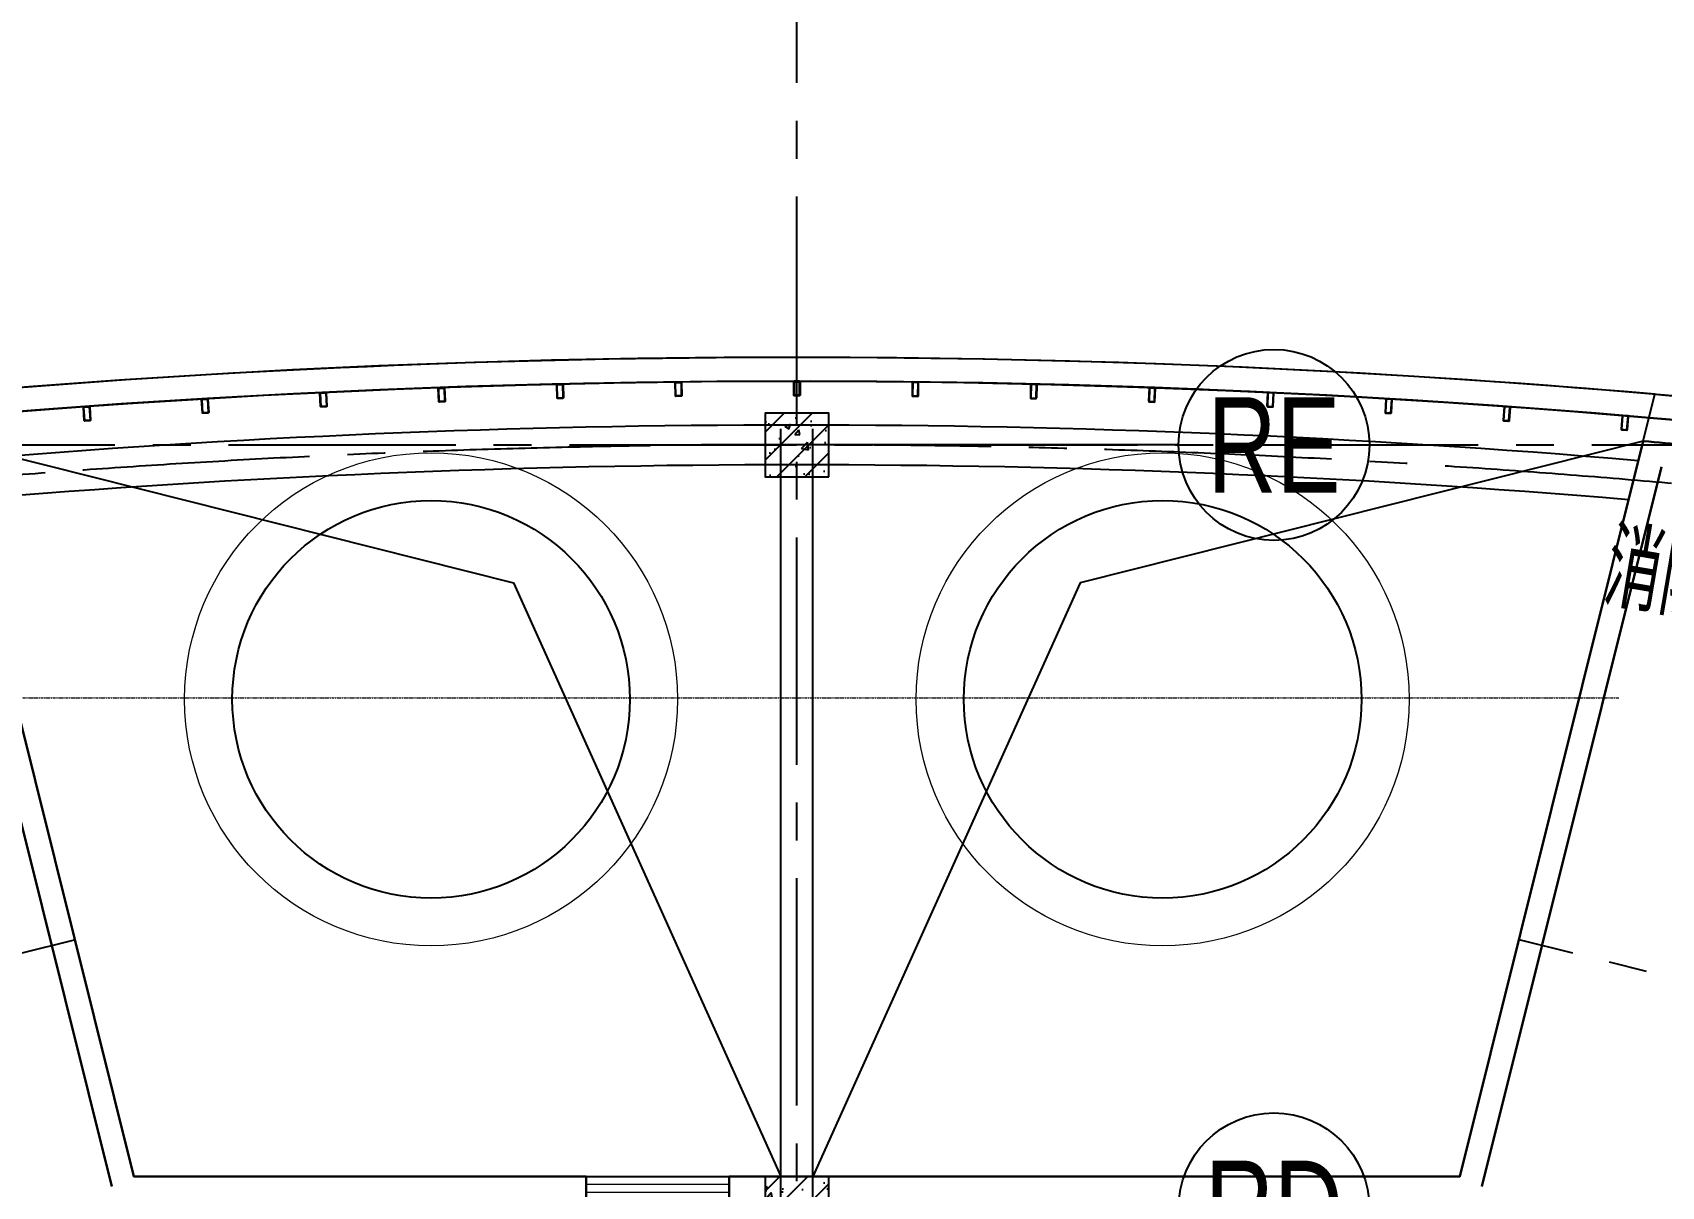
# Model space of a CAD drawing. Extents: x 138868 to 1251000, y -188972 to 132579.
# Drawn here: x 672190 to 692675, y 98454 to 112964 of the extents above; entities that cross this region are included whole.
import ezdxf
from ezdxf.enums import TextEntityAlignment as Align

# ---------------------------------------------------------------- set-up
doc = ezdxf.new("R2010")
doc.units = 0
doc.linetypes.add('CENTER2', pattern=[28.575000000000003, 19.05, -3.175, 3.175, -3.175])
doc.linetypes.add('DASHDOT', pattern=[1, 0.5, -0.25, 0, -0.25])
doc.layers.get('0').update_dxf_attribs({"color": 8})
doc.layers.get('Defpoints').update_dxf_attribs({"color": 8})
for name, color, linetype in [('#幕墙线-平面', 8, 'Continuous'), ('#文字', 8, 'Continuous'), ('#标注', 8, 'Continuous'), ('#结构边线+内凹外凸边线', 8, 'Continuous'), ('#轴线', 8, 'CENTER2'), ('A-FLOR-UNDR', 8, 'Continuous'), ('A-Hole', 8, 'Continuous'), ('COLUMN', 8, 'Continuous'), ('CURTWALL', 8, 'Continuous'), ('G-equip', 8, 'Continuous'), ('WINDOW_TEXT', 8, 'Continuous'), ('建-填充', 8, 'Continuous'), ('救援窗', 8, 'Continuous'), ('数据中心轮廓线', 8, 'Continuous')]:
    doc.layers.add(name, color=color, linetype=linetype)
for name, color, linetype, lineweight in [('DOTE', 8, 'DASHDOT', 5), ('G-设备基础', 8, 'Continuous', 9), ('WALL', 8, 'Continuous', 30), ('WINDOW', 8, 'Continuous', 13)]:
    doc.layers.add(name, color=color, linetype=linetype, lineweight=lineweight)
doc.styles.add('_TCH_WINDOW', font='SIMPLEX', dxfattribs={"height": 3.5, "bigfont": 'GBCBIG'})
doc.styles.add('JHZX', font='jrs.shx', dxfattribs={"width": 0.6, "bigfont": 'jhz.shx'})
doc.styles.add('图纸文字', font='txt.shx', dxfattribs={"width": 0.5, "bigfont": 'HZTXT.shx'})
doc.dimstyles.new('JZBZ-300', dxfattribs={"dimscale": 300, "dimtxt": 3, "dimasz": 1.5, "dimexe": 1, "dimexo": 1, "dimgap": 0.5, "dimtad": 1, "dimdec": 0, "dimdsep": 46, "dimtxsty": 'JHZX', "dimblk1": 'ARCHTICK', "dimblk2": 'ARCHTICK', "dimsah": 1, "dimcen": 0, "dimclrd": 1, "dimclre": 1, "dimclrt": 2, "dimadec": 1, "dimazin": 2, "dimtfac": 1, "dimtdec": 0, "dimtix": 1, "dimtmove": 0, "dimatfit": 3, "dimfxl": 1, "dimtolj": 1, "dimlwd": -1, "dimlwe": -1, "dimarcsym": 1})

# ---------------------------------------------------------------- blocks, each defined once
blk = doc.blocks.new('_FZH')
at = {"layer": '建-填充', "ltscale": 300}
h = blk.add_hatch(dxfattribs=at)
h.set_pattern_fill('钢筋混凝土', color=256, scale=0.1249999999999999, angle=-90.00000000000001)
h.set_pattern_definition([(315, (-0.5000000000000284, 0.5), (0.2209708691207961, 0.2209708691207959), []), (320, (-0.5000000000000284, 0.5), (-0.07844016872824407, -0.8965752282509413), [0.09374999999999993, -1.031249999999999]), (265, (-0.5000000000000284, 0.5), (0.9402401671250143, 0.1734391670162496), [0.07499999999999994, -0.8249999999999994]), (10.45139999999998, (-0.5065366750000067, 0.4252853999999786), (0.8617994275761914, -0.7231367271425267), [0.07967523749999997, -0.8764276399999996]), (316.1842, (-0.2500000000000284, 0.5), (-0.2068987679112728, -1.334051310782055), [0.1406249999999999, -1.546874999999999]), (6.635599999999983, (-0.2672416337500465, 0.3888290687499705), (1.217647338625552, -1.168328381935879), [0.1195128599999999, -1.314641249999999]), (261.1841999999999, (-0.2500000000000284, 0.5), (1.217648251156655, -1.168327431417034), [0.1124999999999999, -1.237499999999999]), (291, (-0.3125000000000284, 0.375), (-0.5032736133316734, -0.7461338151480765), [0.09374999999999993, -1.031249999999999]), (236, (-0.3125000000000284, 0.375), (0.9064375563085658, -0.3041441649019772), [0.07499999999999994, -0.8249999999999994]), (341.4514, (-0.3544395075000182, 0.3128222087499921), (0.4031631208874401, -1.050278285726862), [0.07967523749999997, -0.8764276399999996]), (307.5, (-0.5000000000000284, 0.5), (0.4161173172891392, -0.01519981914661343), [0, -0.8149999999999995, 0, -0.8374999999999995, 0, -0.8281249999999994]), (277.5, (-0.5000000000000284, 0.5), (0.49301463985295, -0.3288369218026856), [0, -0.4774999999999997, 0, -0.7962499999999995, 0, -0.3156249999999998]), (237.5, (-0.5000000000000284, 0.7787500000000023), (-0.02819358966797485, -0.6672780452155109), [0, -0.3124999999999999, 0, -0.9749999999999995, 0, -1.293749999999999]), (227.5, (-0.5000000000000284, 0.9037500000000023), (0.1251312279153969, -0.7289827116779823), [0, -0.4062499999999997, 0, -0.6474999999999995, 0, -0.9187499999999994])])
h.paths.add_polyline_path([(-0.5000000000000284, 0.5), (-0.5000000000000284, -0.5), (0.4999999999999716, -0.5), (0.4999999999999716, 0.5)])
at = {"layer": '#结构边线+内凹外凸边线'}
blk.add_lwpolyline([(-0.5000000000000284, -0.5), (0.4999999999999716, -0.5), (0.4999999999999716, 0.5), (-0.5000000000000284, 0.5)], close=True, dxfattribs=at)
blk = doc.blocks.new('$WINLIB2D$00000001')
for points in [[(-0.4999999999999964, 0.5000000000000142), (-0.4999999999999964, -0.4999999999999858)], [(-0.4999999999999964, 0.5000000000000142), (0.5000000000000036, 0.5000000000000142)], [(0.5000000000000036, -0.4999999999999858), (0.5000000000000036, 0.5000000000000142)], [(0.5000000000000036, 0.1666666666666714), (-0.4999999999999964, 0.1666666666666714)], [(0.5000000000000036, -0.1666666666666572), (-0.4999999999999964, -0.1666666666666572)], [(-0.4999999999999964, -0.4999999999999858), (0.5000000000000036, -0.4999999999999858)]]:
    blk.add_lwpolyline(points)
blk = doc.blocks.new('A$C6e55dde9')
at = {"layer": '救援窗'}
h = blk.add_hatch(color=256, dxfattribs=at)
edge = h.paths.add_edge_path()
edge.add_arc((-838.8111760434695, -143.3865258190199), 838.811176043564, 350.47785121665, 360.0000000000175)
edge.add_arc((838.8111760437023, -143.3865258189617), 838.8111760435627, 179.9999999999825, 189.52214878335)
edge.add_line((11.55737061565742, -282.1501033917884), (692.9326290938072, 0))
edge.add_line((692.9326290939935, 5.820766091346741e-11), (-692.9326290938072, 5.820766091346741e-11))
edge.add_line((-692.9326290939935, 0), (-11.55737061584352, -282.1501033917884))
edge = h.paths.add_edge_path()
edge.add_line((-11.55737061565742, -282.1501033917302), (9.313261273291573e-11, -286.7730516374926))
edge.add_line((2.328306436538696e-10, -286.7730516374577), (11.55737061598338, -282.1501033916953))
edge.add_arc((838.8111760437023, -143.3865258189617), 838.811176043564, 179.9999999999825, 189.52214878335, ccw=False)
edge.add_arc((-838.8111760434695, -143.3865258190199), 838.8111760435627, -9.52214878335002, 1.750777300912887e-11, ccw=False)
blk.add_lwpolyline([(692.9326290939935, 5.820766091346741e-11), (-692.9326290939935, 0), (-692.9326290937606, -286.7730516374577), (692.9326290935278, -286.7730516375159)], close=True, dxfattribs=at)
blk.add_lwpolyline([(692.9326290939935, 5.820766091346741e-11), (2.328306436538696e-10, -286.7730516374577), (-692.9326290939935, 0)], dxfattribs=at)
blk = doc.blocks.new('A$Cf5e5299f')
at = {"layer": '#标注', "ltscale": 300}
blk.add_blockref('A$C6e55dde9', (0, 0), dxfattribs=at)
at = {"layer": '#文字', "style": '图纸文字', "width": 0.7}
blk.add_text('消防救援窗', height=1000, dxfattribs=at).set_placement((-1646.082231758744, -1458.181618343457))
blk = doc.blocks.new('*U3167')
blk.add_line((20, 4.898587196589413e-16), (0, 0))
blk.add_circle((24, 0), 4)
at = {"style": 'JHZX', "width": 0.75}
blk.add_attdef('AXES', text='', height=4, dxfattribs=at).set_placement((23.99999999999997, 0), align=Align.MIDDLE_CENTER)
blk = doc.blocks.new('_ARCHTICK')
at = {"color": 0, "linetype": 'ByBlock', "const_width": 0.15}
blk.add_lwpolyline([(-0.5, -0.5), (0.5, 0.5)], dxfattribs=at)
blk = doc.blocks.new('*D3303')
at = {"layer": '#标注', "ltscale": 300, "transparency": 16777216}
for p, q in [((619690.8966844854, 99692.36909648812), (618493.7441984474, 101943.8854600347)), ((772030.3676290057, 79636.49725693118), (773769.463448728, 81501.44919732271))]:
    blk.add_line(p, q, dxfattribs=at)
blk.add_arc((681801.9844985382, -17121.59754685307), 134550.0001244253, 46.99999999366518, 117.9999999999996, dxfattribs=at)
at = {"layer": 'Defpoints', "color": 0, "ltscale": 300, "transparency": 16777216}
for p in [(726346.5674255104, 109840.9271025289), (619831.7381533211, 99427.48481863046), (771825.7681209628, 79417.09114646805), (681801.9844985382, -17121.59754685307)]:
    blk.add_point(p, dxfattribs=at)
at = {"layer": '#标注', "ltscale": 300, "transparency": 16777216, "xscale": 450, "yscale": 450, "zscale": 450}
for p, rotation in [((618634.5856672832, 101679.001182177), 207.9999999999996), ((773564.8639406849, 81282.0430868596), 316.9999999936652)]:
    blk.add_blockref('_ARCHTICK', p, dxfattribs=dict(at, rotation=rotation))
at = {"layer": '#标注', "ltscale": 300, "transparency": 16777216, "insert": (699442.5994007268, 116872.1755902029), "char_height": 900, "attachment_point": 5, "rotation": 352.4999999968324, "style": 'JHZX'}
blk.add_mtext('\\A1;71°', dxfattribs=at)
blk = doc.blocks.new('*D3304')
at = {"layer": '#标注', "ltscale": 300, "transparency": 16777216}
for p, q in [((747351.1665590552, 97798.35182484536), (748020.0357641212, 98971.00437009742)), ((772030.3676290058, 79636.49725693109), (772951.0654165562, 80623.82475547021))]:
    blk.add_line(p, q, dxfattribs=at)
blk.add_arc((681801.9844985381, -17121.59754685324), 133350.0001244256, 46.99999999366514, 60.29999991711373, dxfattribs=at)
at = {"layer": 'Defpoints', "color": 0, "ltscale": 300, "transparency": 16777216}
for p in [(747202.5289581486, 97537.762370729), (764935.6845109796, 87142.54036942992), (771825.7681209629, 79417.09114646801), (681801.9844985381, -17121.59754685324)]:
    blk.add_point(p, dxfattribs=at)
at = {"layer": '#标注', "ltscale": 300, "transparency": 16777216, "xscale": 450, "yscale": 450, "zscale": 450}
for p, rotation in [((747871.3981632144, 98710.414915981), 150.2999999171138), ((772746.4659085132, 80404.41864500713), 316.9999999936651)]:
    blk.add_blockref('_ARCHTICK', p, dxfattribs=dict(at, rotation=rotation))
at = {"layer": '#标注', "ltscale": 300, "transparency": 16777216, "insert": (761196.32746777, 90763.25235255389), "char_height": 900, "attachment_point": 5, "rotation": 323.64999995538943, "style": 'JHZX'}
blk.add_mtext('\\A1;13.3°', dxfattribs=at)
blk = doc.blocks.new('*D3305')
at = {"layer": '#标注', "ltscale": 300, "transparency": 16777216}
for p, q in [((713808.2513159963, 111248.5271582599), (714134.8458755375, 112558.4263906635)), ((747351.1665590551, 97798.35182484557), (748020.0357641212, 98971.0043700982))]:
    blk.add_line(p, q, dxfattribs=at)
blk.add_arc((681801.9844985381, -17121.59754685304), 133350.0001244262, 60.29999991711374, 75.99999999999899, dxfattribs=at)
at = {"layer": 'Defpoints', "color": 0, "ltscale": 300, "transparency": 16777216}
for p in [(713735.6747473164, 110957.4384403771), (737030.7245299306, 104253.8893017249), (747202.5289581484, 97537.76237072906), (681801.9844985381, -17121.59754685304)]:
    blk.add_point(p, dxfattribs=at)
at = {"layer": '#标注', "ltscale": 300, "transparency": 16777216, "xscale": 450, "yscale": 450, "zscale": 450}
for p, rotation in [((714062.2693068574, 112267.3376727807), 165.999999999999), ((747871.3981632147, 98710.41491598173), 330.2999999171137)]:
    blk.add_blockref('_ARCHTICK', p, dxfattribs=dict(at, rotation=rotation))
at = {"layer": '#标注', "ltscale": 300, "transparency": 16777216, "insert": (731655.221141472, 107205.6212330963), "char_height": 900, "attachment_point": 5, "rotation": 338.1499999585564, "style": 'JHZX'}
blk.add_mtext('\\A1;15.7°', dxfattribs=at)
blk = doc.blocks.new('*D3306')
at = {"layer": '#标注', "ltscale": 300, "transparency": 16777216}
for p, q in [((681801.9844985388, 115178.402575583), (681801.9844985389, 116528.4025775727)), ((713808.2513159964, 111248.5271582599), (714134.8458755373, 112558.4263906631))]:
    blk.add_line(p, q, dxfattribs=at)
blk.add_arc((681801.9844985381, -17121.59754685307), 133350.0001244258, 75.99999999999899, 89.9999999999997, dxfattribs=at)
at = {"layer": 'Defpoints', "color": 0, "ltscale": 300, "transparency": 16777216}
for p in [(681801.9844985388, 114878.4025755831), (703428.4105648465, 114463.0528831377), (713735.6747473165, 110957.4384403771), (681801.9844985381, -17121.59754685307)]:
    blk.add_point(p, dxfattribs=at)
at = {"layer": '#标注', "ltscale": 300, "transparency": 16777216, "xscale": 450, "yscale": 450, "zscale": 450}
for p, rotation in [((681801.9844985389, 116228.4025775728), 179.9999999999997), ((714062.2693068574, 112267.3376727803), 345.999999999999)]:
    blk.add_blockref('_ARCHTICK', p, dxfattribs=dict(at, rotation=rotation))
at = {"layer": '#标注', "ltscale": 300, "transparency": 16777216, "insert": (698126.3830628227, 115829.9595890002), "char_height": 900, "attachment_point": 5, "rotation": 352.9999999999993, "style": 'JHZX'}
blk.add_mtext('\\A1;14°', dxfattribs=at)
blk = doc.blocks.new('*D3310')
at = {"layer": '#标注', "ltscale": 300, "transparency": 16777216}
for p, q in [((681801.9844985387, 115178.4025755829), (681801.9844985388, 116528.4025775726)), ((649795.7176810806, 111248.52715826), (649469.1231215396, 112558.4263906632))]:
    blk.add_line(p, q, dxfattribs=at)
blk.add_arc((681801.9844985381, -17121.59754685318), 133350.0001244258, 89.99999999999972, 104.0000000000007, dxfattribs=at)
at = {"layer": 'Defpoints', "color": 0, "ltscale": 300, "transparency": 16777216}
for p in [(670952.805221456, 115786.332397895), (681801.9844985387, 114878.402575583), (649868.2942497605, 110957.4384403773), (681801.9844985381, -17121.59754685318)]:
    blk.add_point(p, dxfattribs=at)
at = {"layer": '#标注', "ltscale": 300, "transparency": 16777216, "xscale": 450, "yscale": 450, "zscale": 450}
for p, rotation in [((681801.9844985388, 116228.4025775726), 359.9999999999997), ((649541.6996902196, 112267.3376727804), 194.0000000000007)]:
    blk.add_blockref('_ARCHTICK', p, dxfattribs=dict(at, rotation=rotation))
at = {"layer": '#标注', "ltscale": 300, "transparency": 16777216, "insert": (665477.5859342545, 115829.9595890002), "char_height": 900, "attachment_point": 5, "rotation": 7.000000000000215, "style": 'JHZX'}
blk.add_mtext('\\A1;14°', dxfattribs=at)
blk = doc.blocks.new('*D3311')
at = {"layer": '#标注', "ltscale": 300, "transparency": 16777216}
for p, q in [((649795.7176810806, 111248.52715826), (649469.1231215396, 112558.4263906634)), ((619690.8966844853, 99692.36909648807), (619057.1100737902, 100884.3483486046))]:
    blk.add_line(p, q, dxfattribs=at)
blk.add_arc((681801.9844985381, -17121.59754685304), 133350.0001244259, 104.0000000000007, 117.9999999999996, dxfattribs=at)
at = {"layer": 'Defpoints', "color": 0, "ltscale": 300, "transparency": 16777216}
for p in [(649868.2942497605, 110957.4384403772), (639121.7338599212, 109213.7448503133), (619831.738153321, 99427.48481863036), (681801.9844985381, -17121.59754685304)]:
    blk.add_point(p, dxfattribs=at)
at = {"layer": '#标注', "ltscale": 300, "transparency": 16777216, "xscale": 450, "yscale": 450, "zscale": 450}
for p, rotation in [((649541.6996902195, 112267.3376727806), 14.00000000000064), ((619197.9515426259, 100619.4640707469), 207.9999999999996)]:
    blk.add_blockref('_ARCHTICK', p, dxfattribs=dict(at, rotation=rotation))
at = {"layer": '#标注', "ltscale": 300, "transparency": 16777216, "insert": (633798.5976123547, 107931.5006986087), "char_height": 900, "attachment_point": 5, "rotation": 21.00000000000008, "style": 'JHZX'}
blk.add_mtext('\\A1;14°', dxfattribs=at)
blk = doc.blocks.new('LZ')
at = {"layer": '#幕墙线-平面', "ltscale": 250}
for points in [[(-32.49999999988358, -9.730402962304652e-05, -0.414213562373095), (-40.00002245465294, 7.499880241084611), (-40.00051645992789, 172.4998802403279, -0.414213562373095), (-32.50053891458083, 179.9999026951264), (32.49946108506992, 180.0000973032147, -0.414213562373095), (39.99948353983928, 172.5001197580132), (39.9999775448814, 7.500119758740766, -0.4142135623730949), (32.49999999976717, 9.730400051921606e-05)], [(-32.50001796381548, 5.999902695941273, -0.4142135623730951), (-34.00002245488577, 7.499898204987403), (-34.00051645981148, 172.4998982042016, -0.4142135623730951), (-32.50052095076535, 173.9999026951555), (32.49947904876899, 174.0000973032147, -0.4142135623730951), (33.99948353983928, 172.5001017941977), (33.9999775448814, 7.500101794925286, -0.4142135623730951), (32.49998203583527, 6.000097303971415)]]:
    blk.add_lwpolyline(points, format="xyb", close=True, dxfattribs=at)

msp = doc.modelspace()

# ---------------------------------------------------------------- linework, layer by layer
at = {"layer": '#幕墙线-平面', "ltscale": 500}
msp.add_lwpolyline([(761785.7021367899, 80236.5293820416, 0.2860734634963688), (629644.3737756824, 97576.19508340204, 0.4324632496480859), (625892.3873621356, 86538.02304446994), (640625.2731387625, 58829.49485344224, 0.3897332674103929), (650836.5475836173, 55230.53932774154, -0.2739152575343032), (730366.7564053333, 44807.01384322852, 0.3893999561442285), (741154.2845651149, 45646.18442381307), (762558.2004719381, 68599.07411428931, 0.4327152502695922)], format="xyb", close=True, dxfattribs=at)
at = {"layer": '#幕墙线-平面'}
msp.add_lwpolyline([(761595.2647135956, 80004.72431771568, 0.2860734634963688), (629768.5585628725, 97303.10510073969, 0.432463249648085), (626157.271639935, 86678.86451341532), (640890.1574166203, 58970.33632227796, 0.3897332674103919), (650718.5090697638, 55506.34162876027, -0.2739152575343032), (730551.8826010458, 45043.08224785113, 0.3893999561442295), (740934.8784545397, 45850.78393173584), (762338.7943614523, 68803.67362230801, 0.4327152502695888), (761595.2647205242, 80004.72431202367)], format="xyb", dxfattribs=at)
at = {"layer": '#轴线', "ltscale": 150}
for p, q in [((681801.984545371, 52322.3028046742), (681801.9845453713, 114878.4027281875)), ((670368.7748305406, 107778.4023969982), (693235.1942601376, 107778.4023969982)), ((622135.5235217432, 88944.3922311911), (672717.817365603, 101555.9745345077)), ((741468.4455689988, 88944.3922311911), (690886.151725139, 101555.9745345077))]:
    msp.add_line(p, q, dxfattribs=at)
msp.add_arc((681801.9845202183, -17121.59760284243), 124899.9999998406, 45.62366798156813, 118.9562780656252, dxfattribs=at)
at = {"layer": 'A-FLOR-UNDR'}
for p, q in [((681601.9819281646, 97850.19992537407), (681601.9819281653, 107979.7627030805)), ((682001.9819281646, 97850.19992537407), (682001.9819281653, 107979.7627030805))]:
    msp.add_line(p, q, dxfattribs=at)
for radius, start, end in [(125149.9999999212, 85.14939068126174, 94.85429455429617), (124649.9999999212, 85.18640811143864, 94.81359187526822)]:
    msp.add_arc((681801.9844138296, -17121.59763692215), radius, start, end, dxfattribs=at)
at = {"layer": 'A-Hole'}
for points in [[(671158.2912235644, 107825.878618348), (678239.6568318454, 106045.4339752424), (681601.9846759131, 98578.40270215453)], [(692445.6783389628, 107825.878618348), (685364.3127306818, 106045.4339752424), (682001.9848866141, 98578.40270215453)]]:
    msp.add_lwpolyline(points, dxfattribs=at)
at = {"layer": 'CURTWALL'}
msp.add_lwpolyline([(627737.8805416012, 96357.75140379427, -0.2908992325011202), (761595.2648710769, 80004.72431165114, -0.4327152502716877), (762338.7945111117, 68803.6736218388), (740934.8786046377, 45850.78393173695, -0.3893999561661724), (730551.8827509871, 45043.08224797505, 0.2739152575397938), (650718.5092216709, 55506.34162953566, -0.3897332673818215), (640890.1575669281, 58970.33632188418), (626157.271790033, 86678.86451341637, -0.432463249619753), (629768.5587127474, 97303.10510063928, -0.08556401828085222), (671084.7853147958, 108120.6941065352)], format="xyb", dxfattribs=at)
msp.add_arc((681801.984545253, -17121.59763798025), 125700.0000030352, 85.10901611548921, 94.89098397812093, dxfattribs=at)
at = {"layer": 'DOTE'}
msp.add_line((671466.209626141, 104600.1999253852), (692137.7542301887, 104600.1999253852), dxfattribs=at)
at = {"layer": 'G-equip'}
for centre in [(677201.9819026312, 104579.4148595656), (686401.9819026312, 104579.4148595656)]:
    msp.add_circle(centre, 2500, dxfattribs=at)
at = {"layer": 'G-设备基础'}
for centre in [(677201.9819026312, 104579.4148595656), (686401.9819026312, 104579.4148595656)]:
    msp.add_circle(centre, 3100, dxfattribs=at)
at = {"layer": 'WALL'}
for p, q in [((673463.9459382626, 98578.40204010764), (671158.2917627795, 107825.8758464655)), ((690140.0232028342, 98578.40204011236), (692445.6772842351, 107825.8754691284)), ((673185.7263737982, 98454.21011626854), (670929.1099197809, 107505.0043643454)), ((690418.2427010466, 98454.20985055168), (692674.8591246519, 107505.0039766522)), ((678601.9844613301, 98578.4020401098), (673463.9459382626, 98578.40204010764)), ((679151.9819494633, 98578.40204011009), (678601.9844613301, 98578.4020401098)), ((679151.981949463, 98278.40204011364), (679151.9819494633, 98578.40204011009)), ((681501.9844613192, 98578.4020401102), (680951.981949463, 98578.40204011038)), ((680951.981949463, 98578.40204011038), (680951.9819494633, 98278.40204011387)), ((684401.9844613192, 98578.40204011067), (681501.9844613192, 98578.4020401102)), ((690140.0232028342, 98578.40204011236), (684401.9844613192, 98578.40204011067))]:
    msp.add_line(p, q, dxfattribs=at)
msp.add_arc((681801.9819786181, -17121.60049683967), 125400.0000000996, 84.87861431274243, 85.1309932747686, dxfattribs=at)
at = {"layer": '数据中心轮廓线'}
msp.add_lwpolyline([(634798.053648137, 99782.76704069378, -0.07427249549824926), (671011.2840356373, 108415.4916355753), (673463.9465926089, 98578.39941566746), (690140.0232247936, 98578.40212819184), (692592.6851224632, 108415.4916298101, -0.07427249536330699), (728805.9154426176, 99782.7670407251, -0.07427249536330699)], format="xyb", dxfattribs=at)
msp.add_arc((681801.984545253, -17121.59763797495), 126000.0000030299, 85.08714398447064, 94.91560692788268, dxfattribs=at)

# ---------------------------------------------------------------- block references
at = {"layer": '#幕墙线-平面', "ltscale": 300}
for p, rotation in [((680311.4900644773, 108569.5652120399), 180.6794036627026), ((681801.9845181813, 108578.4023308814), 180), ((675843.1103437047, 108437.0811192046), 182.7171546978041), ((677332.0118080396, 108498.8996406486), 182.0379043527703), ((678821.5414959807, 108543.0630738816), 181.3586540077363), ((672868.0289871816, 108260.5160444173), 184.0756553878718), ((674355.0463577334, 108357.6161977131), 183.3964050428381)]:
    msp.add_blockref('LZ', p, dxfattribs=dict(at, rotation=rotation))
for p, xscale, rotation in [((681801.9845725612, 108578.4023308814), -1, 180), ((683292.479026265, 108569.5652120399), -1, 179.3205963372974), ((684782.4275947618, 108543.0630738816), -1, 178.6413459922636), ((686271.9572827027, 108498.8996406486), -1, 177.9620956472297), ((687760.8587470378, 108437.0811192046), -1, 177.2828453021959), ((689248.9227330091, 108357.6161977131), -1, 176.6035949571618), ((690735.9401035607, 108260.5160444173), -0.9999999999999996, 175.924344612128), ((692221.7018687313, 108145.7943060689), -0.9999999999999996, 175.2450942670941)]:
    msp.add_blockref('LZ', p, dxfattribs=dict(at, xscale=xscale, rotation=rotation))
at = {"layer": '#标注', "xscale": 300, "yscale": 300}
for p, values in [((680601.9845453713, 107778.4023970212), {'AXES': 'RE'}), ((680601.9845453713, 98178.4023379233), {'AXES': 'RD'})]:
    msp.add_blockref('*U3167', p, dxfattribs=at).add_auto_attribs(values)
at = {"layer": '#标注', "ltscale": 300, "rotation": 350.366489091847}
msp.add_blockref('A$Cf5e5299f', (693773.5342417555, 106932.7604993514), dxfattribs=at)
at = {"layer": 'COLUMN', "xscale": 800.0000000000005, "yscale": 800.0000000000005, "zscale": 800.0000000000005, "rotation": 90}
for p in [(681801.9845198367, 107778.4023379021), (681801.9845198367, 98178.40233790211)]:
    msp.add_blockref('_FZH', p, dxfattribs=at)
at = {"layer": 'WINDOW'}
ref = msp.add_blockref('$WINLIB2D$00000001', (680051.981949463, 98428.40204011003), dxfattribs=dict(at, xscale=1800, yscale=300, zscale=-1800))
ref.add_attrib('A', 'LC1813', (679531.9819494633, 97949.75422269298), dxfattribs={"layer": 'WINDOW_TEXT', "height": 297.5, "style": '_TCH_WINDOW', "width": 0.7058823529411765})

# ---------------------------------------------------------------- dimensions: what is measured, and where the dimension line sits
at = {"layer": '#标注', "ltscale": 300}
for base, center, p1, p2, picture, middle in [((726346.5674255104, 109840.9271025289), (681801.9844985381, -17121.59754685307), (771825.7681209627, 79417.09114646801), (619831.738153321, 99427.48481863044), '*D3303', (699442.599400727, 116872.175590203)), ((670952.805221456, 115786.332397895), (681801.9844985381, -17121.59754685318), (681801.9844985388, 114878.402575583), (649868.2942497605, 110957.4384403772), '*D3310', (665477.5859342543, 115829.9595890002)), ((703428.4105648465, 114463.0528831377), (681801.9844985381, -17121.59754685307), (713735.6747473164, 110957.4384403771), (681801.9844985388, 114878.402575583), '*D3306', (698126.3830628226, 115829.9595890002)), ((639121.7338599212, 109213.7448503133), (681801.9844985378, -17121.59754685307), (649868.2942497605, 110957.4384403772), (619831.738153321, 99427.48481863039), '*D3311', (633798.5976123547, 107931.5006986087)), ((737030.7245299306, 104253.8893017249), (681801.9844985381, -17121.59754685307), (747202.5289581483, 97537.76237072906), (713735.6747473164, 110957.4384403771), '*D3305', (731655.221141472, 107205.6212330963)), ((764935.6845109796, 87142.54036942992), (681801.9844985381, -17121.59754685318), (771825.7681209629, 79417.09114646801), (747202.5289581486, 97537.76237072906), '*D3304', (761196.3274677699, 90763.25235255389))]:
    dim = msp.add_angular_dim_3p(base=base, center=center, p1=p1, p2=p2, dimstyle='JZBZ-300', override={"dimclrd": 256, "dimclre": 256, "dimclrt": 256}, dxfattribs=at)
    dim.commit()
    dim.dimension.update_dxf_attribs({"geometry": picture, "text_midpoint": middle})

doc.saveas('drawing.dxf')
